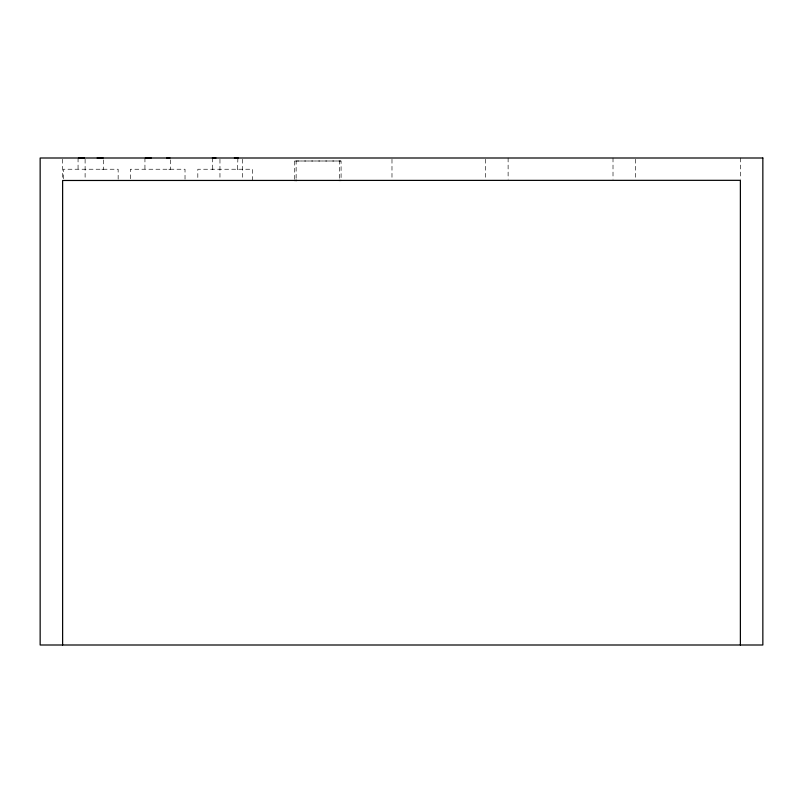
<?xml version="1.0" encoding="UTF-8"?>
<svg xmlns="http://www.w3.org/2000/svg" width="803" height="803" viewBox="0 0 803 803"><rect width="100%" height="100%" fill="white"/><g stroke="black" fill="none" stroke-linecap="round" stroke-linejoin="round"><path stroke-width="0.6" stroke-dasharray="4.01 3.01" d="M294.731 179.26L294.731 161.001L341.084 161.001L341.084 179.26M78.062 158L78.062 169.242L79.768 169.242M101.83 169.242L103.537 169.242L103.537 158M144.941 158L144.941 169.242L146.578 169.242M168.781 169.242L170.417 169.242L170.417 158M212.434 158L212.785 169.242M237.547 169.242L237.899 158M294.731 161.001L341.084 161.001M296.899 161.001L296.136 161.001L296.136 179.26M338.926 161.001L339.689 161.001L339.689 179.26M237.377 169.242L237.899 169.242M212.434 169.242L212.956 169.242M740.376 158L740.376 179.23M635.484 159.245L635.484 179.23M613.01 158L613.01 179.23M508.118 158L508.118 179.23M485.634 159.255L485.634 179.23M391.984 159.255L391.984 180.484M252.513 180.484L252.513 169.232L197.819 169.242L197.819 180.484M242.436 159.255L242.436 180.484M219.962 159.255L219.962 179.23M185.021 179.23L185.021 169.232L130.327 169.242L130.327 179.23M118.151 179.23L118.151 169.232L63.457 169.232L63.457 179.23M85.108 159.255L85.108 179.23M62.624 159.255L62.624 179.23"/><path stroke-width="1.2" d="M78.503 158L84.435 158M103.105 158L97.173 158M151.185 158L145.413 158M166.783 158L169.945 158M215.937 158L212.434 158L212.956 158M234.396 158L237.899 158L237.377 158M338.926 180.474L339.689 180.474M340.321 180.474L341.084 180.474M740.376 645L740.376 180.324L62.624 180.484L62.624 645M762.85 158L40.15 158L40.15 645L762.85 645L762.85 158M295.504 180.484L294.731 180.484L295.504 180.484M296.899 180.474L296.136 180.474L296.899 180.474"/></g></svg>
